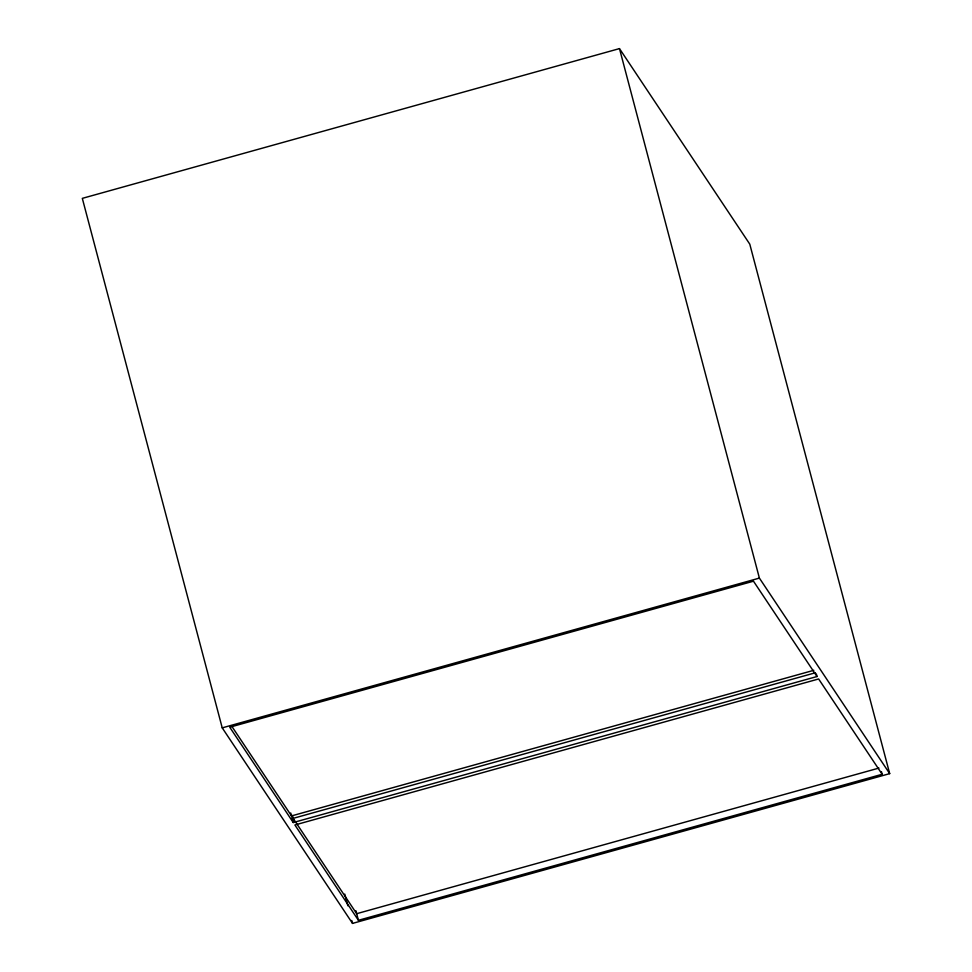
<?xml version="1.0" encoding="UTF-8"?>
<svg xmlns="http://www.w3.org/2000/svg" width="972" height="972" viewBox="0 0 972 972"><rect width="100%" height="100%" fill="white"/><g stroke="black" fill="none" stroke-linecap="round" stroke-linejoin="round"><path stroke-width="1.46" d="M619.48 48.6L82.316 198.361L222.224 727.858L352.52 923.4L889.684 773.639L749.777 244.142L619.48 48.6L759.387 578.097L889.684 773.639M222.224 727.858L759.387 578.097M813.795 670.303L291.515 815.921L232.174 726.862M815.423 672.758L293.155 818.363L356.675 913.692L878.943 768.074M817.002 676.524L753.482 581.195L229.744 727.214L293.265 822.543L817.002 676.524L816.298 673.875M882.151 774.283L818.631 678.966L294.893 824.985L358.413 920.302L882.151 774.283L881.446 771.634M355.898 910.752L358.413 920.302M344.768 894.07L347.867 905.795M351.743 920.472L352.52 923.4M292.378 815.435L294.2 822.336M290.75 812.993L293.265 822.543"/></g></svg>
